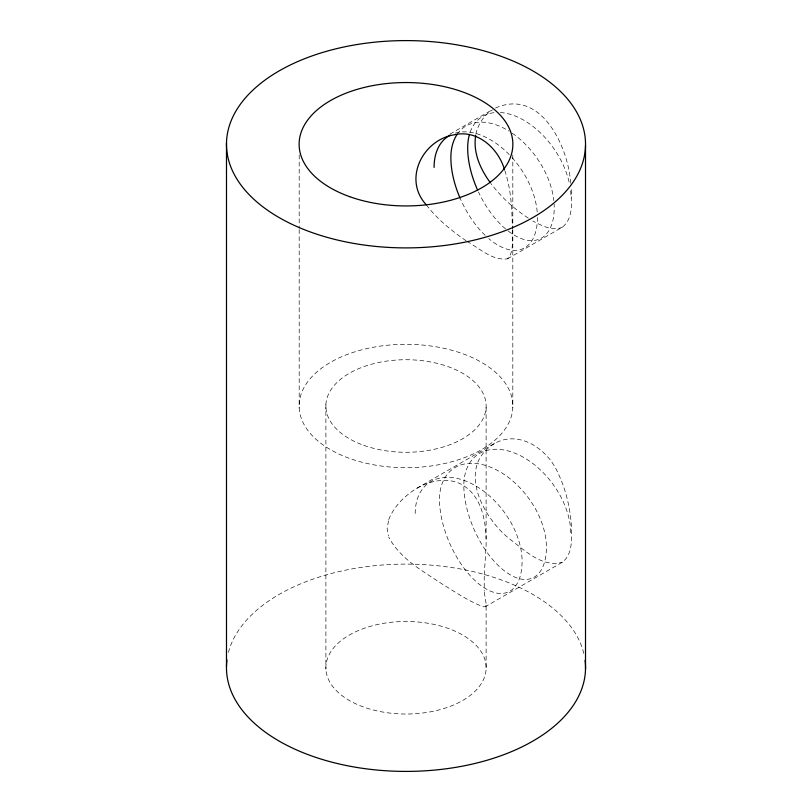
<?xml version="1.0" encoding="UTF-8"?>
<svg xmlns="http://www.w3.org/2000/svg" width="812" height="812" viewBox="0 0 812 812"><rect width="100%" height="100%" fill="white"/><g stroke="black" fill="none" stroke-linecap="round" stroke-linejoin="round"><path stroke-width="0.61" stroke-dasharray="4.06 3.04" d="M484.216 576.134L484.216 591.106M484.256 574.764L486.104 546.283L486.104 404.549M388.512 520.878L387.141 528.571L388.512 535.859M475.812 134.274C477.994 124.429 483.769 115.253 492.437 109.904M486.104 605.336L485.363 606.676L483.424 606.828C468.788 601.418 455.694 592.263 442.388 584.173C422.717 570.927 400.083 558.849 388.725 537.077M388.725 519.609C394.074 506.13 404.762 495.655 416.962 488.225L494.376 443.575C519.467 429.284 548.273 449.686 558.128 473.345C565.791 489.342 569.933 506.861 571.313 524.501C571.404 537.036 573.546 553.479 562.391 562.208L485.363 606.676M466.971 241.367C479.445 248.269 492.407 260.997 507.541 258.825C514.676 251.294 511.509 239.307 512.392 229.816M507.541 258.825L562.391 227.157C573.546 218.428 571.404 201.985 571.313 189.45M494.376 443.575C456.171 467.083 482.511 517.071 509.012 538.457C524.014 549.694 542 568.065 562.391 562.208M449.97 134.122L492.204 109.772M416.962 488.225C431.659 479.669 451.787 476.289 466.118 487.403C481.709 499.299 485.596 520.309 486.104 538.803M495.523 108.016C540.954 87.848 568.43 146.911 570.663 183.228M562.391 227.157C552.383 231.714 541.746 225.513 532.895 221.057M466.068 240.778C451.787 230.74 437.8 219.758 427.122 205.822M528.318 218.093C514.118 208.917 501.369 197.326 491.179 183.806M504.77 170.429C511.103 189.094 512.027 209.019 512.372 228.558M484.256 592.232L486.104 603.681L486.104 669.21A80.144 46.274 0 0 1 363.766 707.079A80.144 46.274 0 0 1 368.13 626.976A80.144 46.274 0 0 1 486.104 669.21M512.808 154.95L512.808 228.375M512.808 229.552L512.808 407.939A106.859 61.692 0 0 1 349.688 458.435A106.859 61.692 0 0 1 355.504 351.626A106.859 61.692 0 0 1 512.808 407.939M325.896 404.549L325.896 669.21M299.192 154.95L299.192 228.375M299.192 229.552L299.192 407.939M228.436 652.452A179.523 103.652 0 0 1 408.162 564.117A179.523 103.652 0 0 1 584.143 654.929M455.39 133.077A67.386 42.194 55.4 0 1 509.215 154.584M512.067 157.619A67.386 42.194 55.4 0 1 537.26 212.703M508.241 231.075A67.386 35.322 64.2 0 0 554.21 207.71A67.386 42.194 55.4 0 0 554.129 204.198M505.531 228.893A67.386 35.322 64.2 0 1 478.491 192.018M537.422 217.413A67.386 35.322 64.2 0 1 488.743 238.586M485.17 235.358A67.386 35.322 64.2 0 1 459.957 197.844M457.247 134.213A67.386 42.194 55.4 0 1 509.033 131.108M512.23 133.198A67.386 42.194 55.4 0 1 553.835 200.594M470.178 132.194A67.386 42.194 55.4 0 1 494.457 112.624M500.334 112.523A67.386 42.194 55.4 0 1 569.425 183.502M570.633 190.901A67.386 42.194 55.4 0 1 571.019 198.006M415.196 513.519A67.538 43.635 53.2 0 1 468.636 482.257A67.538 43.635 53.2 0 1 522.086 561.204A67.538 33.718 66 0 1 480.795 585.442A67.538 33.718 66 0 1 439.505 499.481A67.538 43.635 53.2 0 1 492.955 468.219A67.538 43.635 53.2 0 1 546.405 547.166A67.538 33.718 66 0 1 505.115 571.404A67.538 33.718 66 0 1 463.825 485.444A67.538 43.635 53.2 0 1 517.274 454.182A67.538 43.635 53.2 0 1 570.724 533.129M363.766 445.331A80.144 46.274 0 0 0 486.104 407.451A80.144 46.274 0 0 0 368.13 365.217A80.144 46.274 0 0 0 363.766 445.331"/><path stroke-width="1.22" d="M475.7 135.492C472.868 152.595 480.44 169.403 490.458 182.852M426.401 204.928C402.488 179.33 422.839 139.654 454.517 134.731C477.507 129.443 498.192 148.312 504.414 169.302M585.513 145.49A179.523 103.652 0 0 1 314.376 233.379A179.523 103.652 0 0 1 318.111 53.866A179.523 103.652 0 0 1 585.513 145.49L585.513 669.007M226.487 142.993L226.487 666.51M585.066 660.329A179.523 103.652 0 0 1 405.716 771.41A179.523 103.652 0 0 1 226.974 660.004M457.247 134.213A67.386 42.194 55.4 0 0 450.883 157.751A67.386 35.322 64.2 0 0 459.957 197.844M477.608 190.089A67.386 35.322 64.2 0 1 467.692 148.048A67.386 42.194 55.4 0 1 469.275 135.096M434.095 167.445A67.386 42.194 55.4 0 1 450.376 135.066M349.688 196.677A106.859 61.692 0 0 0 512.808 146.18A106.859 61.692 0 0 0 355.504 89.868A106.859 61.692 0 0 0 349.688 196.677"/></g></svg>
